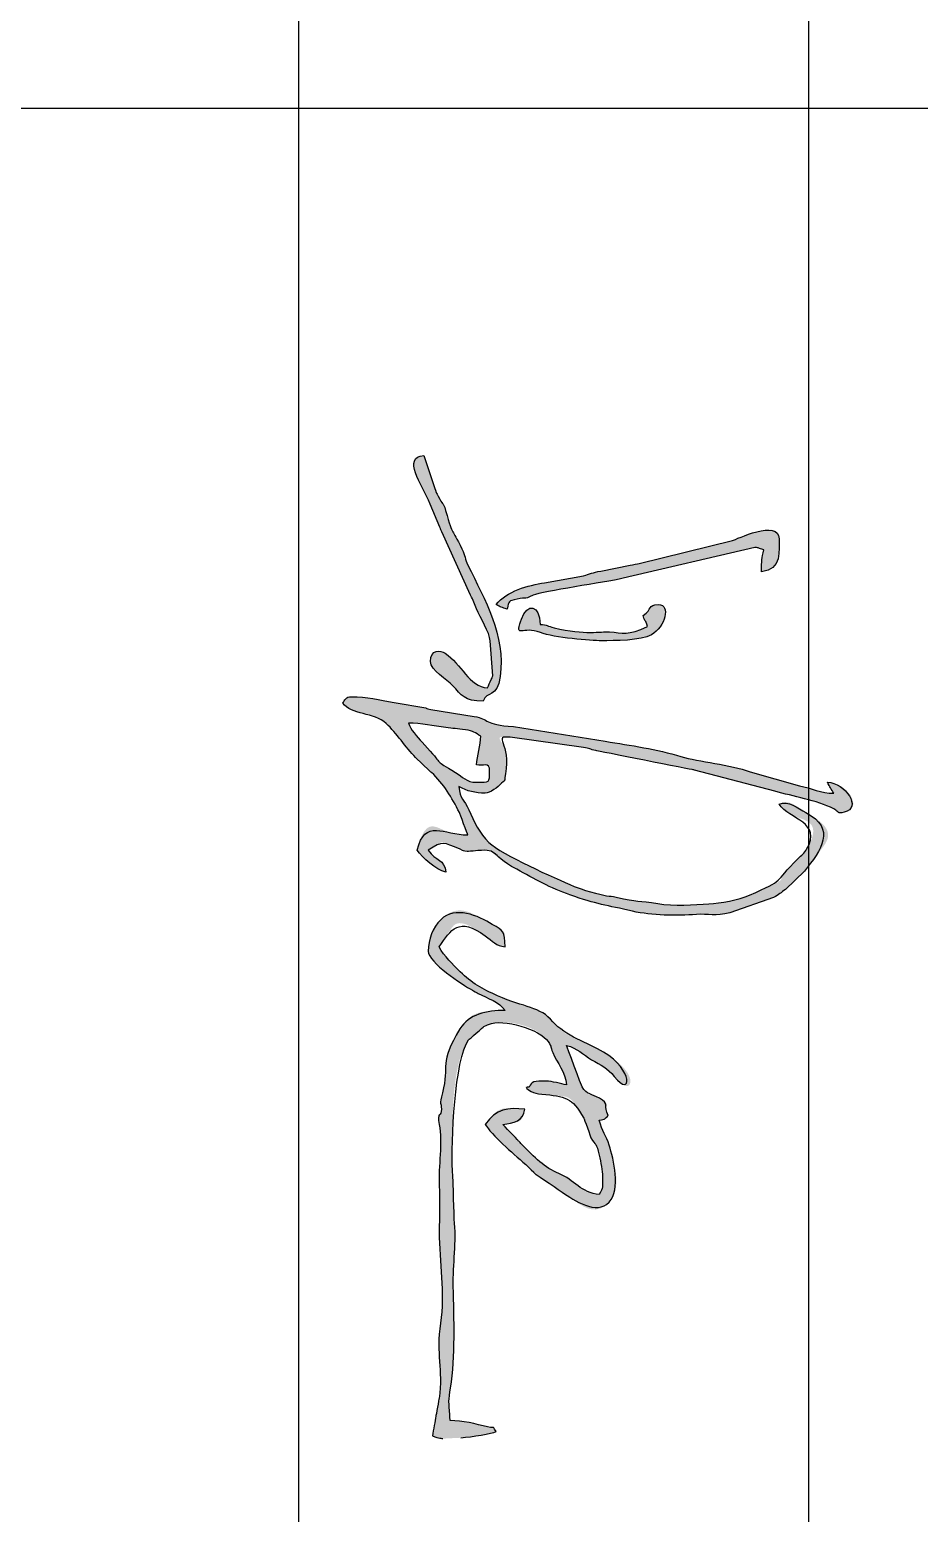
# Model space of a CAD drawing. Extents: x 447413 to 2975780, y -1432727 to 1301644.
# Drawn here: x 2735216 to 2737309, y -538420 to -534931 of the extents above; entities that cross this region are included whole.
import ezdxf

# ---------------------------------------------------------------- set-up
doc = ezdxf.new("R2010")
doc.units = 0
doc.header["$LTSCALE"] = 1000
doc.header["$MEASUREMENT"] = 0
doc.layers.add('layer 1', color=7, linetype='Continuous')
doc.layers.add('图框', color=253, linetype='Continuous')

# ---------------------------------------------------------------- blocks, each defined once
blk = doc.blocks.new('18')
h = blk.add_hatch(color=256)
h.dxf.hatch_style = 1
edge = h.paths.add_edge_path()
edge.add_spline(control_points=[(-40.2941, 45.7626), (-40.2941, 45.2948), (-40.1055, 45.5233), (-39.8392, 45.1257), (-39.8392, 45.1257), (-39.5019, 45.2158), (-39.7217, 45.2176), (-39.3843, 45.3077), (-39.3843, 45.3077), (-38.9913, 44.4885), (-39.1269, 44.2782), (-39.1624, 43.7263), (-39.1624, 43.7263), (-39.187, 43.344), (-39.0251, 42.7509), (-39.3347, 41.4365), (-39.3347, 41.4365), (-39.4048, 41.139), (-39.4492, 41.1631), (-39.4753, 40.8493), (-39.4753, 40.8493), (-40.2848, 40.8493), (-40.3879, 40.3188), (-39.6899, 40.073), (-39.6899, 40.073), (-39.6667, 40.0648), (-39.6416, 40.056), (-39.6188, 40.0486), (-39.6188, 40.0486), (-38.8619, 39.8043), (-39.4311, 40.1322), (-39.1335, 40.8641), (-39.1335, 40.8641), (-38.9129, 41.4067), (-38.7949, 42.9854), (-38.7969, 43.3967), (-38.7969, 43.3967), (-38.7995, 43.9222), (-38.7908, 45.0416), (-39.0412, 45.4689), (-39.0412, 45.4689), (-39.3763, 46.0406), (-40.2941, 46.2852), (-40.2941, 45.7626)], knot_values=[0, 0, 0, 0, 0.0833333, 0.0833333, 0.0833333, 0.0933333, 0.1666667, 0.1666667, 0.1666667, 0.1766667, 0.25, 0.25, 0.25, 0.26, 0.3333333, 0.3333333, 0.3333333, 0.3433333, 0.4166667, 0.4166667, 0.4166667, 0.4266667, 0.5, 0.5, 0.5, 0.51, 0.5833333, 0.5833333, 0.5833333, 0.5933333, 0.6666667, 0.6666667, 0.6666667, 0.6766667, 0.75, 0.75, 0.75, 0.76, 0.8333333, 0.8333333, 0.8333333, 0.8433333, 1, 1, 1, 1], degree=3, periodic=0)
edge = h.paths.add_edge_path()
edge.add_spline(control_points=[(-40.2941, 39.0296), (-40.1949, 39.2171), (-40.1679, 39.2452), (-40.1122, 39.4845), (-40.1122, 39.4845), (-40.4616, 39.5659), (-40.4332, 39.5171), (-40.5207, 39.8948), (-40.5207, 39.8948), (-40.6202, 40.3246), (-40.4711, 40.0973), (-40.681, 40.5607), (-40.681, 40.5607), (-40.8572, 40.9497), (-41.2004, 43.5288), (-41.3927, 44.3001), (-41.3927, 44.3001), (-41.3927, 44.3001), (-42.6596, 49.7661), (-42.6596, 49.7661), (-42.6596, 49.7661), (-42.6596, 49.9745), (-42.6288, 49.8719), (-42.5687, 50.13), (-42.5687, 50.13), (-42.1961, 50.0432), (-42.1414, 50.039), (-41.6589, 50.039), (-41.6589, 50.039), (-41.7301, 50.8947), (-42.5712, 50.7669), (-43.0236, 50.7669), (-43.0236, 50.7669), (-43.8586, 50.7669), (-42.9907, 48.9512), (-42.9525, 48.8362), (-42.9525, 48.8362), (-42.9525, 48.8362), (-42, 44.9665), (-42, 44.9665), (-42, 44.9665), (-41.9841, 44.8839), (-41.9579, 44.7184), (-41.9251, 44.5865), (-41.9251, 44.5865), (-41.9251, 44.5865), (-41.6857, 43.3701), (-41.6857, 43.3701), (-41.6857, 43.3701), (-41.6211, 43.031), (-41.5643, 42.901), (-41.4938, 42.6522), (-41.4938, 42.6522), (-41.4938, 42.6522), (-41.1995, 41.0357), (-41.1995, 41.0357), (-41.1995, 41.0357), (-41.093, 40.3676), (-40.8614, 39.4452), (-40.2941, 39.0296)], knot_values=[0, 0, 0, 0, 0.0625, 0.0625, 0.0625, 0.0725, 0.125, 0.125, 0.125, 0.135, 0.1875, 0.1875, 0.1875, 0.1975, 0.25, 0.25, 0.25, 0.26, 0.3125, 0.3125, 0.3125, 0.3225, 0.375, 0.375, 0.375, 0.385, 0.4375, 0.4375, 0.4375, 0.4475, 0.5, 0.5, 0.5, 0.51, 0.5625, 0.5625, 0.5625, 0.5725, 0.625, 0.625, 0.625, 0.635, 0.6875, 0.6875, 0.6875, 0.6975, 0.75, 0.75, 0.75, 0.76, 0.8125, 0.8125, 0.8125, 0.8225, 0.875, 0.875, 0.875, 0.885, 1, 1, 1, 1], degree=3, periodic=0)
edge = h.paths.add_edge_path()
edge.add_spline(control_points=[(-46.4808, 36.027), (-46.4047, 35.1127), (-45.3018, 35.9367), (-44.4677, 36.2883), (-44.4677, 36.2883), (-44.4677, 36.2883), (-43.5042, 36.6897), (-43.5042, 36.6897), (-43.5042, 36.6897), (-43.3123, 36.7664), (-43.4978, 36.6895), (-43.317, 36.7754), (-43.317, 36.7754), (-43.317, 36.7754), (-40.6893, 37.9627), (-40.6893, 37.9627), (-40.6893, 37.9627), (-40.462, 38.0817), (-40.3247, 38.118), (-40.1137, 38.2122), (-40.1137, 38.2122), (-39.734, 38.3818), (-39.1551, 38.7493), (-38.7871, 38.7826), (-38.7871, 38.7826), (-38.7871, 38.7826), (-37.3344, 38.8876), (-37.3344, 38.8876), (-37.3344, 38.8876), (-37.3297, 38.8864), (-36.8597, 38.6766), (-36.8369, 38.6656), (-36.8369, 38.6656), (-36.8999, 37.9086), (-37.8327, 37.5727), (-38.2775, 36.9095), (-38.2775, 36.9095), (-38.4077, 36.7156), (-38.4469, 36.2999), (-37.9287, 36.2999), (-37.9287, 36.2999), (-37.5676, 36.2999), (-37.1797, 37.0056), (-36.9394, 37.2213), (-36.9394, 37.2213), (-36.5375, 37.582), (-36.291, 37.7079), (-36.291, 38.4836), (-36.291, 38.4836), (-36.7222, 38.6397), (-36.4095, 39.0742), (-37.3109, 39.1927), (-37.3109, 39.1927), (-39.031, 39.4188), (-40.4786, 38.5615), (-41.9372, 37.8522), (-41.9372, 37.8522), (-42.1773, 37.7355), (-42.3243, 37.742), (-42.6025, 37.6076), (-42.6025, 37.6076), (-43.5715, 37.1393), (-43.0047, 37.2826), (-44.1988, 36.9294), (-44.1988, 36.9294), (-44.6016, 36.8102), (-44.3817, 36.8212), (-44.7938, 36.6145), (-44.7938, 36.6145), (-45.0517, 36.4853), (-44.8643, 36.5728), (-45.1164, 36.4822), (-45.1164, 36.4822), (-45.1164, 36.4822), (-46.4808, 36.027), (-46.4808, 36.027)], knot_values=[0, 0, 0, 0, 0.05, 0.05, 0.05, 0.06, 0.1, 0.1, 0.1, 0.11, 0.15, 0.15, 0.15, 0.16, 0.2, 0.2, 0.2, 0.21, 0.25, 0.25, 0.25, 0.26, 0.3, 0.3, 0.3, 0.31, 0.35, 0.35, 0.35, 0.36, 0.4, 0.4, 0.4, 0.41, 0.45, 0.45, 0.45, 0.46, 0.5, 0.5, 0.5, 0.51, 0.55, 0.55, 0.55, 0.56, 0.6, 0.6, 0.6, 0.61, 0.65, 0.65, 0.65, 0.66, 0.7, 0.7, 0.7, 0.71, 0.75, 0.75, 0.75, 0.76, 0.8, 0.8, 0.8, 0.81, 0.85, 0.85, 0.85, 0.86, 0.9, 0.9, 0.9, 0.91, 1, 1, 1, 1], degree=3, periodic=0)
edge = h.paths.add_edge_path()
edge.add_spline(control_points=[(-32.9247, 52.7687), (-32.7219, 52.876), (-32.6508, 52.9205), (-32.4698, 53.0416), (-32.4698, 53.0416), (-32.4698, 52.5007), (-32.6763, 52.1048), (-32.7823, 51.6111), (-32.7823, 51.6111), (-32.7823, 51.6111), (-33.356, 49.5604), (-33.356, 49.5604), (-33.356, 49.5604), (-33.6686, 48.7552), (-33.7716, 47.4265), (-33.9957, 46.693), (-33.9957, 46.693), (-34.298, 45.7039), (-34.4513, 44.6149), (-34.6255, 43.5511), (-34.6255, 43.5511), (-34.6255, 43.5511), (-35.2321, 39.7404), (-35.2321, 39.7404), (-35.2321, 39.7404), (-35.3133, 38.5155), (-35.55, 38.738), (-35.6533, 38.1191), (-35.6533, 38.1191), (-35.6533, 38.1191), (-35.9404, 36.3132), (-35.9404, 36.3132), (-35.9404, 36.3132), (-35.9954, 36.0945), (-35.9911, 36.1552), (-36.007, 36.1069), (-36.007, 36.1069), (-36.007, 36.1069), (-36.2382, 34.7913), (-36.2382, 34.7913), (-36.2382, 34.7913), (-36.3497, 34.168), (-36.473, 33.6544), (-36.473, 33.0244), (-36.473, 33.0244), (-36.473, 32.781), (-36.3416, 32.7553), (-36.2, 32.6604), (-36.2, 32.6604), (-35.7336, 33.0022), (-35.814, 33.971), (-35.3635, 34.4625), (-35.3635, 34.4625), (-34.9628, 34.8997), (-34.3745, 35.2626), (-33.9463, 35.6838), (-33.9463, 35.6838), (-33.9463, 35.6838), (-33.4156, 36.2449), (-33.4156, 36.2449), (-33.4156, 36.2449), (-33.3978, 36.2645), (-33.3455, 36.3194), (-33.3279, 36.3392), (-33.3279, 36.3392), (-32.8686, 36.856), (-32.283, 37.1774), (-31.6708, 37.5026), (-31.6708, 37.5026), (-31.6708, 37.5026), (-30.7412, 37.8467), (-30.7412, 37.8467), (-30.7412, 37.8467), (-30.7412, 36.8557), (-31.4455, 36.0665), (-30.1043, 35.754), (-30.1043, 35.754), (-29.7904, 35.9643), (-29.3022, 36.5337), (-29.1945, 36.9368), (-29.1945, 36.9368), (-29.7489, 36.8907), (-29.645, 36.5165), (-30.1043, 36.2089), (-30.1043, 36.2089), (-30.5194, 36.8288), (-30.4412, 36.8131), (-30.1432, 37.5282), (-30.1432, 37.5282), (-30.0653, 37.7151), (-30.0738, 37.6386), (-30.0581, 37.8243), (-30.0581, 37.8243), (-30.056, 37.8493), (-30.0673, 38.0656), (-30.068, 38.0723), (-30.068, 38.0723), (-30.1988, 39.1905), (-29.9812, 38.6574), (-29.3161, 39.879), (-29.3161, 39.879), (-28.9172, 40.6116), (-28.5311, 41.2909), (-28.25, 42.0884), (-28.25, 42.0884), (-27.8605, 43.1935), (-27.8238, 43.6101), (-27.5754, 44.6893), (-27.5754, 44.6893), (-27.3903, 45.4938), (-27.3778, 46.507), (-27.4409, 47.3353), (-27.4409, 47.3353), (-27.4782, 47.8246), (-27.3591, 48.1262), (-27.503, 48.728), (-27.503, 48.728), (-27.503, 48.728), (-28.1514, 50.5364), (-28.1514, 50.5364), (-28.1514, 50.5364), (-28.2499, 50.7526), (-28.3498, 50.8673), (-28.481, 51.0257), (-28.481, 51.0257), (-28.481, 51.0257), (-29.2327, 51.8207), (-29.2327, 51.8207), (-29.2327, 51.8207), (-30.1146, 52.5037), (-30.9965, 53.1664), (-31.6676, 51.8754), (-31.6676, 51.8754), (-31.8395, 51.5446), (-32.2009, 51.1545), (-32.0149, 50.7669), (-32.0149, 50.7669), (-31.3813, 51.1913), (-31.267, 52.5749), (-30.1501, 51.9083), (-30.1501, 51.9083), (-29.9762, 51.8045), (-29.897, 51.7011), (-29.7633, 51.563), (-29.7633, 51.563), (-28.71, 50.4756), (-28.9078, 51.0838), (-28.2433, 49.5346), (-28.2433, 49.5346), (-28.0533, 49.0917), (-27.8987, 48.3326), (-27.8782, 47.8543), (-27.8782, 47.8543), (-27.8517, 47.2352), (-27.7776, 46.3927), (-27.8951, 45.7326), (-27.8951, 45.7326), (-28.0374, 44.9331), (-27.9331, 44.9175), (-28.1605, 44.0006), (-28.1605, 44.0006), (-28.1985, 43.8472), (-28.1925, 43.7639), (-28.2208, 43.606), (-28.2208, 43.606), (-28.2636, 43.3672), (-28.4843, 42.5231), (-28.6025, 42.2589), (-28.6025, 42.2589), (-28.9695, 41.4387), (-29.9009, 39.2823), (-30.4314, 38.7198), (-30.4314, 38.7198), (-30.7964, 38.3328), (-31.2937, 38.1017), (-31.7829, 37.8876), (-31.7829, 37.8876), (-32.2041, 37.7033), (-32.2355, 37.525), (-32.7428, 37.4828), (-32.7428, 37.4828), (-32.5597, 37.8288), (-32.4698, 38.1608), (-32.4698, 38.5746), (-32.4698, 38.5746), (-32.4698, 38.7715), (-32.7268, 39.0965), (-32.886, 39.2502), (-32.886, 39.2502), (-33.1021, 39.4589), (-32.8074, 39.3245), (-33.2681, 39.4141), (-33.2681, 39.4141), (-34.5236, 39.6582), (-34.8708, 38.8554), (-34.7931, 39.6011), (-34.7931, 39.6011), (-34.7931, 39.6011), (-34.3678, 42.6564), (-34.3678, 42.6564), (-34.3678, 42.6564), (-34.3283, 42.8967), (-34.2906, 42.9191), (-34.2384, 43.164), (-34.2384, 43.164), (-34.2384, 43.164), (-33.4409, 47.2029), (-33.4409, 47.2029), (-33.4409, 47.2029), (-33.4384, 47.2172), (-33.4358, 47.2436), (-33.4334, 47.258), (-33.4334, 47.258), (-33.4334, 47.258), (-32.5621, 50.5863), (-32.5621, 50.5863), (-32.5621, 50.5863), (-32.3186, 51.3624), (-32.2024, 52.3039), (-31.8192, 53.0356), (-31.8192, 53.0356), (-31.6867, 53.2884), (-31.617, 53.1647), (-31.6813, 53.4654), (-31.6813, 53.4654), (-31.845, 54.2322), (-32.9082, 53.5101), (-32.9247, 52.7687)], knot_values=[0, 0, 0, 0, 0.0172414, 0.0172414, 0.0172414, 0.0258621, 0.0344828, 0.0344828, 0.0344828, 0.0431035, 0.0517241, 0.0517241, 0.0517241, 0.0603448, 0.0689655, 0.0689655, 0.0689655, 0.0775862, 0.0862069, 0.0862069, 0.0862069, 0.0948276, 0.1034483, 0.1034483, 0.1034483, 0.112069, 0.1206897, 0.1206897, 0.1206897, 0.1293104, 0.137931, 0.137931, 0.137931, 0.1465517, 0.1551724, 0.1551724, 0.1551724, 0.1637931, 0.1724138, 0.1724138, 0.1724138, 0.1810345, 0.1896552, 0.1896552, 0.1896552, 0.1982759, 0.2068966, 0.2068966, 0.2068966, 0.2155173, 0.2241379, 0.2241379, 0.2241379, 0.2327586, 0.2413793, 0.2413793, 0.2413793, 0.25, 0.2586207, 0.2586207, 0.2586207, 0.2672414, 0.2758621, 0.2758621, 0.2758621, 0.2844828, 0.2931034, 0.2931034, 0.2931034, 0.3017241, 0.3103448, 0.3103448, 0.3103448, 0.3189655, 0.3275862, 0.3275862, 0.3275862, 0.3362069, 0.3448276, 0.3448276, 0.3448276, 0.3534483, 0.362069, 0.362069, 0.362069, 0.3706897, 0.3793103, 0.3793103, 0.3793103, 0.387931, 0.3965517, 0.3965517, 0.3965517, 0.4051724, 0.4137931, 0.4137931, 0.4137931, 0.4224138, 0.4310345, 0.4310345, 0.4310345, 0.4396552, 0.4482759, 0.4482759, 0.4482759, 0.4568966, 0.4655172, 0.4655172, 0.4655172, 0.4741379, 0.4827586, 0.4827586, 0.4827586, 0.4913793, 0.5, 0.5, 0.5, 0.5086207, 0.5172414, 0.5172414, 0.5172414, 0.5258621, 0.5344828, 0.5344828, 0.5344828, 0.5431035, 0.5517241, 0.5517241, 0.5517241, 0.5603448, 0.5689655, 0.5689655, 0.5689655, 0.5775862, 0.5862069, 0.5862069, 0.5862069, 0.5948276, 0.6034483, 0.6034483, 0.6034483, 0.612069, 0.6206897, 0.6206897, 0.6206897, 0.6293104, 0.637931, 0.637931, 0.637931, 0.6465517, 0.6551724, 0.6551724, 0.6551724, 0.6637931, 0.6724138, 0.6724138, 0.6724138, 0.6810345, 0.6896552, 0.6896552, 0.6896552, 0.6982759, 0.7068966, 0.7068966, 0.7068966, 0.7155173, 0.7241379, 0.7241379, 0.7241379, 0.7327586, 0.7413793, 0.7413793, 0.7413793, 0.75, 0.7586207, 0.7586207, 0.7586207, 0.7672414, 0.7758621, 0.7758621, 0.7758621, 0.7844828, 0.7931034, 0.7931034, 0.7931034, 0.8017241, 0.8103448, 0.8103448, 0.8103448, 0.8189655, 0.8275862, 0.8275862, 0.8275862, 0.8362069, 0.8448276, 0.8448276, 0.8448276, 0.8534483, 0.862069, 0.862069, 0.862069, 0.8706897, 0.8793103, 0.8793103, 0.8793103, 0.887931, 0.8965517, 0.8965517, 0.8965517, 0.9051724, 0.9137931, 0.9137931, 0.9137931, 0.9224138, 0.9310345, 0.9310345, 0.9310345, 0.9396552, 0.9482759, 0.9482759, 0.9482759, 0.9568966, 0.9655172, 0.9655172, 0.9655172, 0.9755173, 1, 1, 1, 1], degree=3, periodic=0)
edge = h.paths.add_edge_path(flags=16)
edge.add_spline(control_points=[(-33.3796, 38.7566), (-32.8943, 38.7566), (-32.9247, 38.7554), (-32.9247, 38.2107), (-32.9247, 38.2107), (-32.9247, 37.7879), (-33.1554, 37.6384), (-33.3311, 37.3432), (-33.3311, 37.3432), (-33.8929, 36.3989), (-33.5865, 36.8818), (-34.3442, 36.1727), (-34.3442, 36.1727), (-34.3442, 36.1727), (-34.5819, 35.9554), (-34.5819, 35.9554), (-34.5819, 35.9554), (-34.82, 35.751), (-35.1107, 35.4623), (-35.3812, 35.3901), (-35.3812, 35.3901), (-35.3812, 35.9172), (-35.2647, 36.4314), (-35.194, 36.9315), (-35.194, 36.9315), (-35.1506, 37.238), (-35.1476, 37.4046), (-35.1052, 37.7527), (-35.1052, 37.7527), (-35.063, 38.0998), (-34.9708, 38.1367), (-34.8353, 38.3926), (-34.8353, 38.3926), (-34.4818, 38.3632), (-34.0061, 38.2401), (-33.6526, 38.2107), (-33.6526, 38.2107), (-33.5466, 38.4672), (-33.8227, 38.7566), (-33.3796, 38.7566)], knot_values=[0, 0, 0, 0, 0.0909091, 0.0909091, 0.0909091, 0.1009091, 0.1818182, 0.1818182, 0.1818182, 0.1918182, 0.2727273, 0.2727273, 0.2727273, 0.2827273, 0.3636364, 0.3636364, 0.3636364, 0.3736364, 0.4545455, 0.4545455, 0.4545455, 0.4645455, 0.5454545, 0.5454545, 0.5454545, 0.5554546, 0.6363636, 0.6363636, 0.6363636, 0.6463636, 0.7272727, 0.7272727, 0.7272727, 0.7372727, 0.8181818, 0.8181818, 0.8181818, 0.8281818, 1, 1, 1, 1], degree=3, periodic=0)
edge = h.paths.add_edge_path()
edge.add_spline(control_points=[(-5.7342, 37.5579), (-5.774, 38.05), (-5.8996, 38.8317), (-5.9946, 39.0296), (-5.9946, 39.0296), (-6.3251, 38.7873), (-6.0795, 39.0756), (-6.1816, 38.6707), (-6.1816, 38.6707), (-6.3042, 38.1842), (-6.4495, 37.6249), (-6.4495, 37.1188), (-6.4495, 37.1188), (-6.4495, 37.1188), (-7.2576, 37.0645), (-7.2576, 37.0645), (-7.2576, 37.0645), (-7.3363, 37.0662), (-7.6029, 37.1038), (-7.7967, 37.1339), (-7.7967, 37.1339), (-9.1291, 37.3404), (-10.6474, 37.2735), (-12.0102, 37.2474), (-12.0102, 37.2474), (-12.9113, 37.23), (-13.8911, 37.3905), (-14.8085, 37.2854), (-14.8085, 37.2854), (-14.8085, 37.2854), (-16.5078, 37.2337), (-16.5078, 37.2337), (-16.5078, 37.2337), (-16.5772, 37.2313), (-16.7252, 37.216), (-16.8184, 37.2118), (-16.8184, 37.2118), (-17.9791, 37.1597), (-21.4419, 37.2967), (-22.243, 37.8838), (-22.243, 37.8838), (-22.243, 37.8838), (-22.7948, 38.519), (-22.7948, 38.519), (-22.7948, 38.519), (-22.7972, 38.5236), (-22.8763, 38.6898), (-22.8829, 38.7056), (-22.8829, 38.7056), (-23.1412, 39.3182), (-22.6754, 40.8474), (-22.165, 41.1891), (-22.165, 41.1891), (-21.9082, 41.3611), (-21.999, 41.2562), (-21.7135, 41.3746), (-21.7135, 41.3746), (-21.2812, 41.5538), (-20.9172, 41.8956), (-20.3694, 41.9412), (-20.3694, 41.9412), (-20.4183, 41.7313), (-20.5264, 41.3179), (-20.5292, 41.1222), (-20.5292, 41.1222), (-20.5368, 40.5837), (-20.5105, 40.4925), (-20.2785, 40.3944), (-20.2785, 40.3944), (-20.2647, 40.3883), (-20.3281, 40.0962), (-20.0968, 40.48), (-20.0968, 40.48), (-20.0201, 40.6071), (-20.0107, 40.704), (-19.9882, 40.9221), (-19.9882, 40.9221), (-19.8905, 41.8703), (-19.8699, 42.19), (-18.9952, 42.6601), (-18.9952, 42.6601), (-18.9952, 42.6601), (-18.1775, 42.9602), (-18.1775, 42.9602), (-18.1775, 42.9602), (-17.8349, 43.1473), (-18.0017, 43.186), (-17.4544, 43.3025), (-17.4544, 43.3025), (-17.1501, 43.3673), (-16.8212, 43.4395), (-16.5688, 43.4392), (-16.5688, 43.4392), (-16.1143, 43.4385), (-16.1441, 43.4773), (-15.8204, 43.306), (-15.8204, 43.306), (-15.8825, 42.5605), (-16.4411, 42.2561), (-16.6912, 41.6291), (-16.6912, 41.6291), (-16.9177, 41.061), (-17.396, 40.5769), (-17.8436, 40.143), (-17.8436, 40.143), (-17.9289, 40.0602), (-17.9411, 40.0495), (-18.0319, 39.9674), (-18.0319, 39.9674), (-18.0458, 39.9548), (-18.0668, 39.9378), (-18.0807, 39.9252), (-18.0807, 39.9252), (-18.0807, 39.9252), (-18.7318, 39.3025), (-18.7318, 39.3025), (-18.7318, 39.3025), (-18.7691, 39.7511), (-18.8836, 40.172), (-19.3687, 40.2124), (-19.3687, 40.2124), (-19.4264, 39.5189), (-19.3907, 39.0159), (-18.7318, 38.5746), (-18.7318, 38.5746), (-18.6103, 38.656), (-18.5915, 38.6687), (-18.4719, 38.7696), (-18.4719, 38.7696), (-17.8404, 39.3022), (-17.3263, 40.0059), (-16.7448, 40.5909), (-16.7448, 40.5909), (-16.7261, 40.6096), (-16.6701, 40.6608), (-16.6525, 40.6806), (-16.6525, 40.6806), (-16.6525, 40.6806), (-15.9242, 41.7719), (-15.9242, 41.7719), (-15.9242, 41.7719), (-15.5747, 42.2415), (-14.9565, 43.2045), (-15.5055, 43.7119), (-15.5055, 43.7119), (-16.0392, 44.2051), (-17.2798, 43.9027), (-17.8711, 43.719), (-17.8711, 43.719), (-18.282, 43.5914), (-18.4176, 43.4216), (-18.9138, 43.306), (-18.9138, 43.306), (-18.9435, 43.578), (-18.956, 43.5374), (-19.0957, 43.6699), (-19.0957, 43.6699), (-19.527, 43.4629), (-19.5687, 43.7557), (-19.8254, 43.3078), (-19.8254, 43.3078), (-20.0028, 42.9982), (-19.945, 42.7885), (-20.2903, 42.5899), (-20.2903, 42.5899), (-20.2903, 42.5899), (-22.0071, 41.9412), (-22.0071, 41.9412), (-22.0071, 41.9412), (-21.8985, 42.4071), (-21.6335, 42.6105), (-21.4172, 42.989), (-21.4172, 42.989), (-21.2006, 43.3681), (-21.0661, 43.6528), (-20.7163, 43.9291), (-20.7163, 43.9291), (-19.805, 44.6492), (-20.9862, 44.7323), (-21.7305, 43.4843), (-21.7305, 43.4843), (-22.1111, 42.8463), (-22.4041, 41.8766), (-22.9937, 41.3811), (-22.9937, 41.3811), (-23.627, 40.849), (-23.5621, 40.2141), (-24.0671, 39.088), (-24.0671, 39.088), (-24.3507, 38.4558), (-24.598, 37.9991), (-25.0634, 37.5367), (-25.0634, 37.5367), (-25.3998, 37.2025), (-25.6843, 36.8845), (-26.1012, 36.6639), (-26.1012, 36.6639), (-26.8175, 37.1435), (-27.3533, 37.4793), (-26.5583, 38.5768), (-26.5583, 38.5768), (-26.338, 38.8808), (-26.1321, 39.0219), (-26.1012, 39.3935), (-26.1012, 39.3935), (-26.7762, 39.3935), (-26.7453, 39.3326), (-27.0307, 38.8673), (-27.0307, 38.8673), (-27.3837, 38.2918), (-27.815, 37.3152), (-27.2229, 36.7252), (-27.2229, 36.7252), (-26.8976, 36.401), (-26.4042, 36.2089), (-25.9193, 36.2089), (-25.9193, 36.2089), (-25.4406, 36.2089), (-24.5474, 37.6115), (-24.2951, 38.0422), (-24.2951, 38.0422), (-24.2863, 38.0572), (-24.1824, 38.2547), (-24.1692, 38.2802), (-24.1692, 38.2802), (-23.9666, 38.6703), (-23.8074, 39.1627), (-23.4628, 39.3935), (-23.4628, 39.3935), (-23.4628, 38.6198), (-23.2965, 37.8927), (-22.6939, 37.5238), (-22.6939, 37.5238), (-21.2411, 36.6344), (-21.2061, 37.0936), (-20.0461, 36.7988), (-20.0461, 36.7988), (-19.4861, 36.6565), (-19.6922, 36.7549), (-19.3687, 36.7549), (-19.3687, 36.7549), (-19.035, 36.7549), (-19.2455, 36.5544), (-18.7349, 36.6608), (-18.7349, 36.6608), (-17.9762, 36.8189), (-16.9965, 36.6187), (-16.1879, 36.6612), (-16.1879, 36.6612), (-15.5834, 36.693), (-14.8871, 36.6659), (-14.2735, 36.6636), (-14.2735, 36.6636), (-13.0131, 36.6589), (-11.7476, 36.9068), (-10.491, 36.7165), (-10.491, 36.7165), (-9.168, 36.5161), (-8.6059, 36.8288), (-7.3645, 36.6605), (-7.3645, 36.6605), (-7.3645, 36.6605), (-6.6318, 36.5227), (-6.6318, 36.5227), (-6.6318, 36.5227), (-6.4123, 36.5061), (-6.0857, 36.4136), (-5.8126, 36.3909), (-5.8126, 36.3909), (-5.6853, 36.6562), (-5.7228, 36.7722), (-5.6976, 36.8182)], knot_values=[0.2616306, 0.2616306, 0.2616306, 0.2616306, 0.2666667, 0.2666667, 0.2666667, 0.269697, 0.2727273, 0.2727273, 0.2727273, 0.2757576, 0.2787879, 0.2787879, 0.2787879, 0.2818182, 0.2848485, 0.2848485, 0.2848485, 0.2878788, 0.2909091, 0.2909091, 0.2909091, 0.2939394, 0.2969697, 0.2969697, 0.2969697, 0.3, 0.3030303, 0.3030303, 0.3030303, 0.3060606, 0.3090909, 0.3090909, 0.3090909, 0.3121212, 0.3151515, 0.3151515, 0.3151515, 0.3181818, 0.3212121, 0.3212121, 0.3212121, 0.3242424, 0.3272727, 0.3272727, 0.3272727, 0.330303, 0.3333333, 0.3333333, 0.3333333, 0.3363636, 0.3393939, 0.3393939, 0.3393939, 0.3424243, 0.3454545, 0.3454545, 0.3454545, 0.3484849, 0.3515152, 0.3515152, 0.3515152, 0.3545455, 0.3575758, 0.3575758, 0.3575758, 0.3606061, 0.3636364, 0.3636364, 0.3636364, 0.3666667, 0.369697, 0.369697, 0.369697, 0.3727273, 0.3757576, 0.3757576, 0.3757576, 0.3787879, 0.3818182, 0.3818182, 0.3818182, 0.3848485, 0.3878788, 0.3878788, 0.3878788, 0.3909091, 0.3939394, 0.3939394, 0.3939394, 0.3969697, 0.4, 0.4, 0.4, 0.4030303, 0.4060606, 0.4060606, 0.4060606, 0.4090909, 0.4121212, 0.4121212, 0.4121212, 0.4151515, 0.4181818, 0.4181818, 0.4181818, 0.4212121, 0.4242424, 0.4242424, 0.4242424, 0.4272727, 0.430303, 0.430303, 0.430303, 0.4333333, 0.4363636, 0.4363636, 0.4363636, 0.4393939, 0.4424242, 0.4424242, 0.4424242, 0.4454546, 0.4484848, 0.4484848, 0.4484848, 0.4515152, 0.4545455, 0.4545455, 0.4545455, 0.4575758, 0.4606061, 0.4606061, 0.4606061, 0.4636364, 0.4666667, 0.4666667, 0.4666667, 0.469697, 0.4727273, 0.4727273, 0.4727273, 0.4757576, 0.4787879, 0.4787879, 0.4787879, 0.4818182, 0.4848485, 0.4848485, 0.4848485, 0.4878788, 0.4909091, 0.4909091, 0.4909091, 0.4939394, 0.4969697, 0.4969697, 0.4969697, 0.5, 0.5030303, 0.5030303, 0.5030303, 0.5060606, 0.5090909, 0.5090909, 0.5090909, 0.5121212, 0.5151515, 0.5151515, 0.5151515, 0.5181818, 0.5212121, 0.5212121, 0.5212121, 0.5242424, 0.5272727, 0.5272727, 0.5272727, 0.530303, 0.5333333, 0.5333333, 0.5333333, 0.5363636, 0.5393939, 0.5393939, 0.5393939, 0.5424243, 0.5454545, 0.5454545, 0.5454545, 0.5484849, 0.5515152, 0.5515152, 0.5515152, 0.5545455, 0.5575758, 0.5575758, 0.5575758, 0.5606061, 0.5636364, 0.5636364, 0.5636364, 0.5666667, 0.569697, 0.569697, 0.569697, 0.5727273, 0.5757576, 0.5757576, 0.5757576, 0.5787879, 0.5818182, 0.5818182, 0.5818182, 0.5848485, 0.5878788, 0.5878788, 0.5878788, 0.5909091, 0.5939394, 0.5939394, 0.5939394, 0.5969697, 0.6, 0.6, 0.6, 0.6030303, 0.6060606, 0.6060606, 0.6060606, 0.6090909, 0.6121212, 0.6121212, 0.6121212, 0.6151515, 0.6181818, 0.6181818, 0.6181818, 0.6212121, 0.6242424, 0.6242424, 0.6242424, 0.6272727, 0.630303, 0.630303, 0.630303, 0.6333333, 0.6363636, 0.6363636, 0.6363636, 0.6393939, 0.6424242, 0.6424242, 0.6424242, 0.6454546, 0.6484848, 0.6484848, 0.6484848, 0.6515152, 0.6545455, 0.6545455, 0.6545455, 0.6575758, 0.6606061, 0.6606061, 0.6606061, 0.6636364, 0.6666667, 0.6666667, 0.6666667, 0.6682955, 0.6699243, 0.6699243, 0.6699243, 0.6699243], degree=3, periodic=0)
edge.add_line((-5.6976, 36.8182), (-5.7342, 37.5579))
at = {"layer": 'layer 1'}
for points, knots in [([(-32.9247, 52.7687), (-32.7219, 52.876), (-32.6508, 52.9205), (-32.4698, 53.0416), (-32.4698, 53.0416), (-32.4698, 52.5007), (-32.6763, 52.1048), (-32.7823, 51.6111), (-32.7823, 51.6111), (-32.7823, 51.6111), (-33.356, 49.5604), (-33.356, 49.5604), (-33.356, 49.5604), (-33.6686, 48.7552), (-33.7716, 47.4265), (-33.9957, 46.693), (-33.9957, 46.693), (-34.298, 45.7039), (-34.4513, 44.6149), (-34.6255, 43.5511), (-34.6255, 43.5511), (-34.6255, 43.5511), (-35.2321, 39.7404), (-35.2321, 39.7404), (-35.2321, 39.7404), (-35.3133, 38.5155), (-35.55, 38.738), (-35.6533, 38.1191), (-35.6533, 38.1191), (-35.6533, 38.1191), (-35.9404, 36.3132), (-35.9404, 36.3132), (-35.9404, 36.3132), (-35.9954, 36.0945), (-35.9911, 36.1552), (-36.007, 36.1069), (-36.007, 36.1069), (-36.007, 36.1069), (-36.2382, 34.7913), (-36.2382, 34.7913), (-36.2382, 34.7913), (-36.3497, 34.168), (-36.473, 33.6544), (-36.473, 33.0244), (-36.473, 33.0244), (-36.473, 32.781), (-36.3416, 32.7553), (-36.2, 32.6604), (-36.2, 32.6604), (-35.7336, 33.0022), (-35.814, 33.971), (-35.3635, 34.4625), (-35.3635, 34.4625), (-34.9628, 34.8997), (-34.3745, 35.2626), (-33.9463, 35.6838), (-33.9463, 35.6838), (-33.9463, 35.6838), (-33.4156, 36.2449), (-33.4156, 36.2449), (-33.4156, 36.2449), (-33.3978, 36.2645), (-33.3455, 36.3194), (-33.3279, 36.3392), (-33.3279, 36.3392), (-32.8686, 36.856), (-32.283, 37.1774), (-31.6708, 37.5026), (-31.6708, 37.5026), (-31.6708, 37.5026), (-30.7412, 37.8467), (-30.7412, 37.8467), (-30.7412, 37.8467), (-30.7412, 36.8557), (-31.4455, 36.0665), (-30.1043, 35.754), (-30.1043, 35.754), (-29.7904, 35.9643), (-29.3022, 36.5337), (-29.1945, 36.9368), (-29.1945, 36.9368), (-29.7489, 36.8907), (-29.645, 36.5165), (-30.1043, 36.2089), (-30.1043, 36.2089), (-30.5194, 36.8288), (-30.4412, 36.8131), (-30.1432, 37.5282), (-30.1432, 37.5282), (-30.0653, 37.7151), (-30.0738, 37.6386), (-30.0581, 37.8243), (-30.0581, 37.8243), (-30.056, 37.8493), (-30.0673, 38.0656), (-30.068, 38.0723), (-30.068, 38.0723), (-30.1988, 39.1905), (-29.9812, 38.6574), (-29.3161, 39.879), (-29.3161, 39.879), (-28.9172, 40.6116), (-28.5311, 41.2909), (-28.25, 42.0884), (-28.25, 42.0884), (-27.8605, 43.1935), (-27.8238, 43.6101), (-27.5754, 44.6893), (-27.5754, 44.6893), (-27.3903, 45.4938), (-27.3778, 46.507), (-27.4409, 47.3353), (-27.4409, 47.3353), (-27.4782, 47.8246), (-27.3591, 48.1262), (-27.503, 48.728), (-27.503, 48.728), (-27.503, 48.728), (-28.1514, 50.5364), (-28.1514, 50.5364), (-28.1514, 50.5364), (-28.2499, 50.7526), (-28.3498, 50.8673), (-28.481, 51.0257), (-28.481, 51.0257), (-28.481, 51.0257), (-29.2327, 51.8207), (-29.2327, 51.8207), (-29.2327, 51.8207), (-30.1146, 52.5037), (-30.9965, 53.1664), (-31.6676, 51.8754), (-31.6676, 51.8754), (-31.8395, 51.5446), (-32.2009, 51.1545), (-32.0149, 50.7669), (-32.0149, 50.7669), (-31.3813, 51.1913), (-31.267, 52.5749), (-30.1501, 51.9083), (-30.1501, 51.9083), (-29.9762, 51.8045), (-29.897, 51.7011), (-29.7633, 51.563), (-29.7633, 51.563), (-28.71, 50.4756), (-28.9078, 51.0838), (-28.2433, 49.5346), (-28.2433, 49.5346), (-28.0533, 49.0917), (-27.8987, 48.3326), (-27.8782, 47.8543), (-27.8782, 47.8543), (-27.8517, 47.2352), (-27.7776, 46.3927), (-27.8951, 45.7326), (-27.8951, 45.7326), (-28.0374, 44.9331), (-27.9331, 44.9175), (-28.1605, 44.0006), (-28.1605, 44.0006), (-28.1985, 43.8472), (-28.1925, 43.7639), (-28.2208, 43.606), (-28.2208, 43.606), (-28.2636, 43.3672), (-28.4843, 42.5231), (-28.6025, 42.2589), (-28.6025, 42.2589), (-28.9695, 41.4387), (-29.9009, 39.2823), (-30.4314, 38.7198), (-30.4314, 38.7198), (-30.7964, 38.3328), (-31.2937, 38.1017), (-31.7829, 37.8876), (-31.7829, 37.8876), (-32.2041, 37.7033), (-32.2355, 37.525), (-32.7428, 37.4828), (-32.7428, 37.4828), (-32.5597, 37.8288), (-32.4698, 38.1608), (-32.4698, 38.5746), (-32.4698, 38.5746), (-32.4698, 38.7715), (-32.7268, 39.0965), (-32.886, 39.2502), (-32.886, 39.2502), (-33.1021, 39.4589), (-32.8074, 39.3245), (-33.2681, 39.4141), (-33.2681, 39.4141), (-34.5236, 39.6582), (-34.8708, 38.8554), (-34.7931, 39.6011), (-34.7931, 39.6011), (-34.7931, 39.6011), (-34.3678, 42.6564), (-34.3678, 42.6564), (-34.3678, 42.6564), (-34.3283, 42.8967), (-34.2906, 42.9191), (-34.2384, 43.164), (-34.2384, 43.164), (-34.2384, 43.164), (-33.4409, 47.2029), (-33.4409, 47.2029), (-33.4409, 47.2029), (-33.4384, 47.2172), (-33.4358, 47.2436), (-33.4334, 47.258), (-33.4334, 47.258), (-33.4334, 47.258), (-32.5621, 50.5863), (-32.5621, 50.5863), (-32.5621, 50.5863), (-32.3186, 51.3624), (-32.2024, 52.3039), (-31.8192, 53.0356), (-31.8192, 53.0356), (-31.6867, 53.2884), (-31.617, 53.1647), (-31.6813, 53.4654), (-31.6813, 53.4654), (-31.845, 54.2322), (-32.9082, 53.5101), (-32.9247, 52.7687)], [0, 0, 0, 0, 0.0172414, 0.0172414, 0.0172414, 0.0172414, 0.0344828, 0.0344828, 0.0344828, 0.0344828, 0.0517241, 0.0517241, 0.0517241, 0.0517241, 0.0689655, 0.0689655, 0.0689655, 0.0689655, 0.0862069, 0.0862069, 0.0862069, 0.0862069, 0.1034483, 0.1034483, 0.1034483, 0.1034483, 0.1206897, 0.1206897, 0.1206897, 0.1206897, 0.137931, 0.137931, 0.137931, 0.137931, 0.1551724, 0.1551724, 0.1551724, 0.1551724, 0.1724138, 0.1724138, 0.1724138, 0.1724138, 0.1896552, 0.1896552, 0.1896552, 0.1896552, 0.2068966, 0.2068966, 0.2068966, 0.2068966, 0.2241379, 0.2241379, 0.2241379, 0.2241379, 0.2413793, 0.2413793, 0.2413793, 0.2413793, 0.2586207, 0.2586207, 0.2586207, 0.2586207, 0.2758621, 0.2758621, 0.2758621, 0.2758621, 0.2931034, 0.2931034, 0.2931034, 0.2931035, 0.3103448, 0.3103448, 0.3103448, 0.3103448, 0.3275862, 0.3275862, 0.3275862, 0.3275862, 0.3448276, 0.3448276, 0.3448276, 0.3448276, 0.362069, 0.362069, 0.362069, 0.362069, 0.3793103, 0.3793103, 0.3793103, 0.3793104, 0.3965517, 0.3965517, 0.3965517, 0.3965517, 0.4137931, 0.4137931, 0.4137931, 0.4137931, 0.4310345, 0.4310345, 0.4310345, 0.4310345, 0.4482759, 0.4482759, 0.4482759, 0.4482759, 0.4655172, 0.4655172, 0.4655172, 0.4655173, 0.4827586, 0.4827586, 0.4827586, 0.4827586, 0.5, 0.5, 0.5, 0.5, 0.5172414, 0.5172414, 0.5172414, 0.5172414, 0.5344828, 0.5344828, 0.5344828, 0.5344828, 0.5517241, 0.5517241, 0.5517241, 0.5517241, 0.5689655, 0.5689655, 0.5689655, 0.5689655, 0.5862069, 0.5862069, 0.5862069, 0.5862069, 0.6034483, 0.6034483, 0.6034483, 0.6034483, 0.6206897, 0.6206897, 0.6206897, 0.6206897, 0.637931, 0.637931, 0.637931, 0.637931, 0.6551724, 0.6551724, 0.6551724, 0.6551724, 0.6724138, 0.6724138, 0.6724138, 0.6724138, 0.6896552, 0.6896552, 0.6896552, 0.6896552, 0.7068966, 0.7068966, 0.7068966, 0.7068966, 0.7241379, 0.7241379, 0.7241379, 0.7241379, 0.7413793, 0.7413793, 0.7413793, 0.7413793, 0.7586207, 0.7586207, 0.7586207, 0.7586207, 0.7758621, 0.7758621, 0.7758621, 0.7758621, 0.7931034, 0.7931034, 0.7931034, 0.7931035, 0.8103448, 0.8103448, 0.8103448, 0.8103448, 0.8275862, 0.8275862, 0.8275862, 0.8275862, 0.8448276, 0.8448276, 0.8448276, 0.8448276, 0.862069, 0.862069, 0.862069, 0.862069, 0.8793103, 0.8793103, 0.8793103, 0.8793104, 0.8965517, 0.8965517, 0.8965517, 0.8965517, 0.9137931, 0.9137931, 0.9137931, 0.9137931, 0.9310345, 0.9310345, 0.9310345, 0.9310345, 0.9482759, 0.9482759, 0.9482759, 0.9482759, 0.9655172, 0.9655172, 0.9655172, 0.9655173, 1, 1, 1, 1]), ([(-40.2941, 39.0296), (-40.1949, 39.2171), (-40.1679, 39.2452), (-40.1122, 39.4845), (-40.1122, 39.4845), (-40.4616, 39.5659), (-40.4332, 39.5171), (-40.5207, 39.8948), (-40.5207, 39.8948), (-40.6202, 40.3246), (-40.4711, 40.0973), (-40.681, 40.5607), (-40.681, 40.5607), (-40.8572, 40.9497), (-41.2004, 43.5288), (-41.3927, 44.3001), (-41.3927, 44.3001), (-41.3927, 44.3001), (-42.6596, 49.7661), (-42.6596, 49.7661), (-42.6596, 49.7661), (-42.6596, 49.9745), (-42.6288, 49.8719), (-42.5687, 50.13), (-42.5687, 50.13), (-42.1961, 50.0432), (-42.1414, 50.039), (-41.6589, 50.039), (-41.6589, 50.039), (-41.7301, 50.8947), (-42.5712, 50.7669), (-43.0236, 50.7669), (-43.0236, 50.7669), (-43.8586, 50.7669), (-42.9907, 48.9512), (-42.9525, 48.8362), (-42.9525, 48.8362), (-42.9525, 48.8362), (-42, 44.9665), (-42, 44.9665), (-42, 44.9665), (-41.9841, 44.8839), (-41.9579, 44.7184), (-41.9251, 44.5865), (-41.9251, 44.5865), (-41.9251, 44.5865), (-41.6857, 43.3701), (-41.6857, 43.3701), (-41.6857, 43.3701), (-41.6211, 43.031), (-41.5643, 42.901), (-41.4938, 42.6522), (-41.4938, 42.6522), (-41.4938, 42.6522), (-41.1995, 41.0357), (-41.1995, 41.0357), (-41.1995, 41.0357), (-41.093, 40.3676), (-40.8614, 39.4452), (-40.2941, 39.0296)], [0, 0, 0, 0, 0.0625, 0.0625, 0.0625, 0.0625, 0.125, 0.125, 0.125, 0.125, 0.1875, 0.1875, 0.1875, 0.1875, 0.25, 0.25, 0.25, 0.25, 0.3125, 0.3125, 0.3125, 0.3125, 0.375, 0.375, 0.375, 0.375, 0.4375, 0.4375, 0.4375, 0.4375, 0.5, 0.5, 0.5, 0.5, 0.5625, 0.5625, 0.5625, 0.5625, 0.625, 0.625, 0.625, 0.625, 0.6875, 0.6875, 0.6875, 0.6875, 0.75, 0.75, 0.75, 0.75, 0.8125, 0.8125, 0.8125, 0.8125, 0.875, 0.875, 0.875, 0.875, 1, 1, 1, 1]), ([(-40.2941, 45.7626), (-40.2941, 45.2948), (-40.1055, 45.5233), (-39.8392, 45.1257), (-39.8392, 45.1257), (-39.5019, 45.2158), (-39.7217, 45.2176), (-39.3843, 45.3077), (-39.3843, 45.3077), (-38.9913, 44.4885), (-39.1269, 44.2782), (-39.1624, 43.7263), (-39.1624, 43.7263), (-39.187, 43.344), (-39.0251, 42.7509), (-39.3347, 41.4365), (-39.3347, 41.4365), (-39.4048, 41.139), (-39.4492, 41.1631), (-39.4753, 40.8493), (-39.4753, 40.8493), (-40.2848, 40.8493), (-40.3879, 40.3188), (-39.6899, 40.073), (-39.6899, 40.073), (-39.6667, 40.0648), (-39.6416, 40.056), (-39.6188, 40.0486), (-39.6188, 40.0486), (-38.8619, 39.8043), (-39.4311, 40.1322), (-39.1335, 40.8641), (-39.1335, 40.8641), (-38.9129, 41.4067), (-38.7949, 42.9854), (-38.7969, 43.3967), (-38.7969, 43.3967), (-38.7995, 43.9222), (-38.7908, 45.0416), (-39.0412, 45.4689), (-39.0412, 45.4689), (-39.3763, 46.0406), (-40.2941, 46.2852), (-40.2941, 45.7626)], [0, 0, 0, 0, 0.0833333, 0.0833333, 0.0833333, 0.0833333, 0.1666667, 0.1666667, 0.1666667, 0.1666667, 0.25, 0.25, 0.25, 0.25, 0.3333333, 0.3333333, 0.3333333, 0.3333333, 0.4166667, 0.4166667, 0.4166667, 0.4166667, 0.5, 0.5, 0.5, 0.5, 0.5833333, 0.5833333, 0.5833333, 0.5833333, 0.6666667, 0.6666667, 0.6666667, 0.6666667, 0.75, 0.75, 0.75, 0.75, 0.8333333, 0.8333333, 0.8333333, 0.8333333, 1, 1, 1, 1]), ([(-5.7342, 37.5579), (-5.774, 38.05), (-5.8996, 38.8317), (-5.9946, 39.0296), (-5.9946, 39.0296), (-6.3251, 38.7873), (-6.0795, 39.0756), (-6.1816, 38.6707), (-6.1816, 38.6707), (-6.3042, 38.1842), (-6.4495, 37.6249), (-6.4495, 37.1188), (-6.4495, 37.1188), (-6.4495, 37.1188), (-7.2576, 37.0645), (-7.2576, 37.0645), (-7.2576, 37.0645), (-7.3363, 37.0662), (-7.6029, 37.1038), (-7.7967, 37.1339), (-7.7967, 37.1339), (-9.1291, 37.3404), (-10.6474, 37.2735), (-12.0102, 37.2474), (-12.0102, 37.2474), (-12.9113, 37.23), (-13.8911, 37.3905), (-14.8085, 37.2854), (-14.8085, 37.2854), (-14.8085, 37.2854), (-16.5078, 37.2337), (-16.5078, 37.2337), (-16.5078, 37.2337), (-16.5772, 37.2313), (-16.7252, 37.216), (-16.8184, 37.2118), (-16.8184, 37.2118), (-17.9791, 37.1597), (-21.4419, 37.2967), (-22.243, 37.8838), (-22.243, 37.8838), (-22.243, 37.8838), (-22.7948, 38.519), (-22.7948, 38.519), (-22.7948, 38.519), (-22.7972, 38.5236), (-22.8763, 38.6898), (-22.8829, 38.7056), (-22.8829, 38.7056), (-23.1412, 39.3182), (-22.6754, 40.8474), (-22.165, 41.1891), (-22.165, 41.1891), (-21.9082, 41.3611), (-21.999, 41.2562), (-21.7135, 41.3746), (-21.7135, 41.3746), (-21.2812, 41.5538), (-20.9172, 41.8956), (-20.3694, 41.9412), (-20.3694, 41.9412), (-20.4183, 41.7313), (-20.5264, 41.3179), (-20.5292, 41.1222), (-20.5292, 41.1222), (-20.5368, 40.5837), (-20.5105, 40.4925), (-20.2785, 40.3944), (-20.2785, 40.3944), (-20.2647, 40.3883), (-20.3281, 40.0962), (-20.0968, 40.48), (-20.0968, 40.48), (-20.0201, 40.6071), (-20.0107, 40.704), (-19.9882, 40.9221), (-19.9882, 40.9221), (-19.8905, 41.8703), (-19.8699, 42.19), (-18.9952, 42.6601), (-18.9952, 42.6601), (-18.9952, 42.6601), (-18.1775, 42.9602), (-18.1775, 42.9602), (-18.1775, 42.9602), (-17.8349, 43.1473), (-18.0017, 43.186), (-17.4544, 43.3025), (-17.4544, 43.3025), (-17.1501, 43.3673), (-16.8212, 43.4395), (-16.5688, 43.4392), (-16.5688, 43.4392), (-16.1143, 43.4385), (-16.1441, 43.4773), (-15.8204, 43.306), (-15.8204, 43.306), (-15.8825, 42.5605), (-16.4411, 42.2561), (-16.6912, 41.6291), (-16.6912, 41.6291), (-16.9177, 41.061), (-17.396, 40.5769), (-17.8436, 40.143), (-17.8436, 40.143), (-17.9289, 40.0602), (-17.9411, 40.0495), (-18.0319, 39.9674), (-18.0319, 39.9674), (-18.0458, 39.9548), (-18.0668, 39.9378), (-18.0807, 39.9252), (-18.0807, 39.9252), (-18.0807, 39.9252), (-18.7318, 39.3025), (-18.7318, 39.3025), (-18.7318, 39.3025), (-18.7691, 39.7511), (-18.8836, 40.172), (-19.3687, 40.2124), (-19.3687, 40.2124), (-19.4264, 39.5189), (-19.3907, 39.0159), (-18.7318, 38.5746), (-18.7318, 38.5746), (-18.6103, 38.656), (-18.5915, 38.6687), (-18.4719, 38.7696), (-18.4719, 38.7696), (-17.8404, 39.3022), (-17.3263, 40.0059), (-16.7448, 40.5909), (-16.7448, 40.5909), (-16.7261, 40.6096), (-16.6701, 40.6608), (-16.6525, 40.6806), (-16.6525, 40.6806), (-16.6525, 40.6806), (-15.9242, 41.7719), (-15.9242, 41.7719), (-15.9242, 41.7719), (-15.5747, 42.2415), (-14.9565, 43.2045), (-15.5055, 43.7119), (-15.5055, 43.7119), (-16.0392, 44.2051), (-17.2798, 43.9027), (-17.8711, 43.719), (-17.8711, 43.719), (-18.282, 43.5914), (-18.4176, 43.4216), (-18.9138, 43.306), (-18.9138, 43.306), (-18.9435, 43.578), (-18.956, 43.5374), (-19.0957, 43.6699), (-19.0957, 43.6699), (-19.527, 43.4629), (-19.5687, 43.7557), (-19.8254, 43.3078), (-19.8254, 43.3078), (-20.0028, 42.9982), (-19.945, 42.7885), (-20.2903, 42.5899), (-20.2903, 42.5899), (-20.2903, 42.5899), (-22.0071, 41.9412), (-22.0071, 41.9412), (-22.0071, 41.9412), (-21.8985, 42.4071), (-21.6335, 42.6105), (-21.4172, 42.989), (-21.4172, 42.989), (-21.2006, 43.3681), (-21.0661, 43.6528), (-20.7163, 43.9291), (-20.7163, 43.9291), (-19.805, 44.6492), (-20.9862, 44.7323), (-21.7305, 43.4843), (-21.7305, 43.4843), (-22.1111, 42.8463), (-22.4041, 41.8766), (-22.9937, 41.3811), (-22.9937, 41.3811), (-23.627, 40.849), (-23.5621, 40.2141), (-24.0671, 39.088), (-24.0671, 39.088), (-24.3507, 38.4558), (-24.598, 37.9991), (-25.0634, 37.5367), (-25.0634, 37.5367), (-25.3998, 37.2025), (-25.6843, 36.8845), (-26.1012, 36.6639), (-26.1012, 36.6639), (-26.8175, 37.1435), (-27.3533, 37.4793), (-26.5583, 38.5768), (-26.5583, 38.5768), (-26.338, 38.8808), (-26.1321, 39.0219), (-26.1012, 39.3935), (-26.1012, 39.3935), (-26.7762, 39.3935), (-26.7453, 39.3326), (-27.0307, 38.8673), (-27.0307, 38.8673), (-27.3837, 38.2918), (-27.815, 37.3152), (-27.2229, 36.7252), (-27.2229, 36.7252), (-26.8976, 36.401), (-26.4042, 36.2089), (-25.9193, 36.2089), (-25.9193, 36.2089), (-25.4406, 36.2089), (-24.5474, 37.6115), (-24.2951, 38.0422), (-24.2951, 38.0422), (-24.2863, 38.0572), (-24.1824, 38.2547), (-24.1692, 38.2802), (-24.1692, 38.2802), (-23.9666, 38.6703), (-23.8074, 39.1627), (-23.4628, 39.3935), (-23.4628, 39.3935), (-23.4628, 38.6198), (-23.2965, 37.8927), (-22.6939, 37.5238), (-22.6939, 37.5238), (-21.2411, 36.6344), (-21.2061, 37.0936), (-20.0461, 36.7988), (-20.0461, 36.7988), (-19.4861, 36.6565), (-19.6922, 36.7549), (-19.3687, 36.7549), (-19.3687, 36.7549), (-19.035, 36.7549), (-19.2455, 36.5544), (-18.7349, 36.6608), (-18.7349, 36.6608), (-17.9762, 36.8189), (-16.9965, 36.6187), (-16.1879, 36.6612), (-16.1879, 36.6612), (-15.5834, 36.693), (-14.8871, 36.6659), (-14.2735, 36.6636), (-14.2735, 36.6636), (-13.0131, 36.6589), (-11.7476, 36.9068), (-10.491, 36.7165), (-10.491, 36.7165), (-9.168, 36.5161), (-8.6059, 36.8288), (-7.3645, 36.6605), (-7.3645, 36.6605), (-7.3645, 36.6605), (-6.6318, 36.5227), (-6.6318, 36.5227), (-6.6318, 36.5227), (-6.4123, 36.5061), (-6.0857, 36.4136), (-5.8126, 36.3909), (-5.8126, 36.3909), (-5.6853, 36.6562), (-5.7228, 36.7722), (-5.6976, 36.8182)], [0.26163063, 0.26163063, 0.26163063, 0.26163063, 0.26666667, 0.26666667, 0.26666667, 0.26666668, 0.27272727, 0.27272727, 0.27272727, 0.27272728, 0.27878788, 0.27878788, 0.27878788, 0.27878789, 0.28484848, 0.28484848, 0.28484848, 0.28484849, 0.29090909, 0.29090909, 0.29090909, 0.2909091, 0.2969697, 0.2969697, 0.2969697, 0.29696971, 0.3030303, 0.3030303, 0.3030303, 0.30303031, 0.30909091, 0.30909091, 0.30909091, 0.30909092, 0.31515152, 0.31515152, 0.31515152, 0.31515153, 0.32121212, 0.32121212, 0.32121212, 0.32121213, 0.32727273, 0.32727273, 0.32727273, 0.32727274, 0.33333333, 0.33333333, 0.33333333, 0.33333334, 0.33939394, 0.33939394, 0.33939394, 0.33939395, 0.34545455, 0.34545455, 0.34545455, 0.34545456, 0.35151515, 0.35151515, 0.35151515, 0.35151516, 0.35757576, 0.35757576, 0.35757576, 0.35757577, 0.36363636, 0.36363636, 0.36363636, 0.36363637, 0.36969697, 0.36969697, 0.36969697, 0.36969698, 0.37575758, 0.37575758, 0.37575758, 0.37575759, 0.38181818, 0.38181818, 0.38181818, 0.38181819, 0.38787879, 0.38787879, 0.38787879, 0.3878788, 0.39393939, 0.39393939, 0.39393939, 0.3939394, 0.4, 0.4, 0.4, 0.40000001, 0.40606061, 0.40606061, 0.40606061, 0.40606062, 0.41212121, 0.41212121, 0.41212121, 0.41212122, 0.41818182, 0.41818182, 0.41818182, 0.41818183, 0.42424242, 0.42424242, 0.42424242, 0.42424243, 0.43030303, 0.43030303, 0.43030303, 0.43030304, 0.43636364, 0.43636364, 0.43636364, 0.43636365, 0.44242424, 0.44242424, 0.44242424, 0.44242425, 0.44848485, 0.44848485, 0.44848485, 0.44848486, 0.45454545, 0.45454545, 0.45454545, 0.45454546, 0.46060606, 0.46060606, 0.46060606, 0.46060607, 0.46666667, 0.46666667, 0.46666667, 0.46666668, 0.47272727, 0.47272727, 0.47272727, 0.47272728, 0.47878788, 0.47878788, 0.47878788, 0.47878789, 0.48484848, 0.48484848, 0.48484848, 0.48484849, 0.49090909, 0.49090909, 0.49090909, 0.4909091, 0.4969697, 0.4969697, 0.4969697, 0.49696971, 0.5030303, 0.5030303, 0.5030303, 0.50303031, 0.50909091, 0.50909091, 0.50909091, 0.50909092, 0.51515152, 0.51515152, 0.51515152, 0.51515153, 0.52121212, 0.52121212, 0.52121212, 0.52121213, 0.52727273, 0.52727273, 0.52727273, 0.52727274, 0.53333333, 0.53333333, 0.53333333, 0.53333334, 0.53939394, 0.53939394, 0.53939394, 0.53939395, 0.54545455, 0.54545455, 0.54545455, 0.54545456, 0.55151515, 0.55151515, 0.55151515, 0.55151516, 0.55757576, 0.55757576, 0.55757576, 0.55757577, 0.56363636, 0.56363636, 0.56363636, 0.56363637, 0.56969697, 0.56969697, 0.56969697, 0.56969698, 0.57575758, 0.57575758, 0.57575758, 0.57575759, 0.58181818, 0.58181818, 0.58181818, 0.58181819, 0.58787879, 0.58787879, 0.58787879, 0.5878788, 0.59393939, 0.59393939, 0.59393939, 0.5939394, 0.6, 0.6, 0.6, 0.60000001, 0.60606061, 0.60606061, 0.60606061, 0.60606062, 0.61212121, 0.61212121, 0.61212121, 0.61212122, 0.61818182, 0.61818182, 0.61818182, 0.61818183, 0.62424242, 0.62424242, 0.62424242, 0.62424243, 0.63030303, 0.63030303, 0.63030303, 0.63030304, 0.63636364, 0.63636364, 0.63636364, 0.63636365, 0.64242424, 0.64242424, 0.64242424, 0.64242425, 0.64848485, 0.64848485, 0.64848485, 0.64848486, 0.65454545, 0.65454545, 0.65454545, 0.65454546, 0.66060606, 0.66060606, 0.66060606, 0.66060607, 0.66666667, 0.66666667, 0.66666667, 0.66666668, 0.66992431, 0.66992431, 0.66992431, 0.66992431]), ([(-46.4808, 36.027), (-46.4047, 35.1127), (-45.3018, 35.9367), (-44.4677, 36.2883), (-44.4677, 36.2883), (-44.4677, 36.2883), (-43.5042, 36.6897), (-43.5042, 36.6897), (-43.5042, 36.6897), (-43.3123, 36.7664), (-43.4978, 36.6895), (-43.317, 36.7754), (-43.317, 36.7754), (-43.317, 36.7754), (-40.6893, 37.9627), (-40.6893, 37.9627), (-40.6893, 37.9627), (-40.462, 38.0817), (-40.3247, 38.118), (-40.1137, 38.2122), (-40.1137, 38.2122), (-39.734, 38.3818), (-39.1551, 38.7493), (-38.7871, 38.7826), (-38.7871, 38.7826), (-38.7871, 38.7826), (-37.3344, 38.8876), (-37.3344, 38.8876), (-37.3344, 38.8876), (-37.3297, 38.8864), (-36.8597, 38.6766), (-36.8369, 38.6656), (-36.8369, 38.6656), (-36.8999, 37.9086), (-37.8327, 37.5727), (-38.2775, 36.9095), (-38.2775, 36.9095), (-38.4077, 36.7156), (-38.4469, 36.2999), (-37.9287, 36.2999), (-37.9287, 36.2999), (-37.5676, 36.2999), (-37.1797, 37.0056), (-36.9394, 37.2213), (-36.9394, 37.2213), (-36.5375, 37.582), (-36.291, 37.7079), (-36.291, 38.4836), (-36.291, 38.4836), (-36.7222, 38.6397), (-36.4095, 39.0742), (-37.3109, 39.1927), (-37.3109, 39.1927), (-39.031, 39.4188), (-40.4786, 38.5615), (-41.9372, 37.8522), (-41.9372, 37.8522), (-42.1773, 37.7355), (-42.3243, 37.742), (-42.6025, 37.6076), (-42.6025, 37.6076), (-43.5715, 37.1393), (-43.0047, 37.2826), (-44.1988, 36.9294), (-44.1988, 36.9294), (-44.6016, 36.8102), (-44.3817, 36.8212), (-44.7938, 36.6145), (-44.7938, 36.6145), (-45.0517, 36.4853), (-44.8643, 36.5728), (-45.1164, 36.4822), (-45.1164, 36.4822), (-45.1164, 36.4822), (-46.4808, 36.027), (-46.4808, 36.027)], [0, 0, 0, 0, 0.05, 0.05, 0.05, 0.05, 0.1, 0.1, 0.1, 0.1, 0.15, 0.15, 0.15, 0.15, 0.2, 0.2, 0.2, 0.2, 0.25, 0.25, 0.25, 0.25, 0.3, 0.3, 0.3, 0.3, 0.35, 0.35, 0.35, 0.35, 0.4, 0.4, 0.4, 0.4, 0.45, 0.45, 0.45, 0.45, 0.5, 0.5, 0.5, 0.5, 0.55, 0.55, 0.55, 0.55, 0.6, 0.6, 0.6, 0.6, 0.65, 0.65, 0.65, 0.65, 0.7, 0.7, 0.7, 0.7, 0.75, 0.75, 0.75, 0.75, 0.8, 0.8, 0.8, 0.8, 0.85, 0.85, 0.85, 0.85, 0.9, 0.9, 0.9, 0.9, 1, 1, 1, 1]), ([(-33.3796, 38.7566), (-32.8943, 38.7566), (-32.9247, 38.7554), (-32.9247, 38.2107), (-32.9247, 38.2107), (-32.9247, 37.7879), (-33.1554, 37.6384), (-33.3311, 37.3432), (-33.3311, 37.3432), (-33.8929, 36.3989), (-33.5865, 36.8818), (-34.3442, 36.1727), (-34.3442, 36.1727), (-34.3442, 36.1727), (-34.5819, 35.9554), (-34.5819, 35.9554), (-34.5819, 35.9554), (-34.82, 35.751), (-35.1107, 35.4623), (-35.3812, 35.3901), (-35.3812, 35.3901), (-35.3812, 35.9172), (-35.2647, 36.4314), (-35.194, 36.9315), (-35.194, 36.9315), (-35.1506, 37.238), (-35.1476, 37.4046), (-35.1052, 37.7527), (-35.1052, 37.7527), (-35.063, 38.0998), (-34.9708, 38.1367), (-34.8353, 38.3926), (-34.8353, 38.3926), (-34.4818, 38.3632), (-34.0061, 38.2401), (-33.6526, 38.2107), (-33.6526, 38.2107), (-33.5466, 38.4672), (-33.8227, 38.7566), (-33.3796, 38.7566)], [0, 0, 0, 0, 0.0909091, 0.0909091, 0.0909091, 0.0909091, 0.1818182, 0.1818182, 0.1818182, 0.1818182, 0.2727273, 0.2727273, 0.2727273, 0.2727273, 0.3636364, 0.3636364, 0.3636364, 0.3636364, 0.4545455, 0.4545455, 0.4545455, 0.4545455, 0.5454545, 0.5454545, 0.5454545, 0.5454546, 0.6363636, 0.6363636, 0.6363636, 0.6363636, 0.7272727, 0.7272727, 0.7272727, 0.7272727, 0.8181818, 0.8181818, 0.8181818, 0.8181818, 1, 1, 1, 1])]:
    blk.add_open_spline(points, degree=3, knots=knots, dxfattribs=at)
blk = doc.blocks.new('zzzzzzzzzzzzvvvvvv')
at = {"xscale": 56.7, "yscale": 56.7, "zscale": 56.7, "rotation": 270}
blk.add_blockref('18', (2734040.7, 652126.1, 378000), dxfattribs=at)
blk = doc.blocks.new('A$C6B0021A6')
at = {"layer": '图框', "color": 153}
for p, q in [((113420, 82320, -84000), (113420, 75920, -84000)), ((111420, 79920, -84000), (117920, 79920, -84000)), ((111420, 79120, -84000), (117920, 79120, -84000))]:
    blk.add_line(p, q, dxfattribs=at)
at = {"xscale": 0.6666666666666666, "yscale": 0.6666666666666666, "zscale": 0.6666666666666666, "rotation": 90}
blk.add_blockref('zzzzzzzzzzzzvvvvvv', (550471.6, -1744738.9, -336000), dxfattribs=at)

msp = doc.modelspace()

# ---------------------------------------------------------------- block references
at = {"xscale": 1.5, "yscale": 1.5, "zscale": 1.5, "rotation": 270}
msp.add_blockref('A$C6B0021A6', (2617168.3, -364986.5, 252000), dxfattribs=at)

doc.saveas('drawing.dxf')
